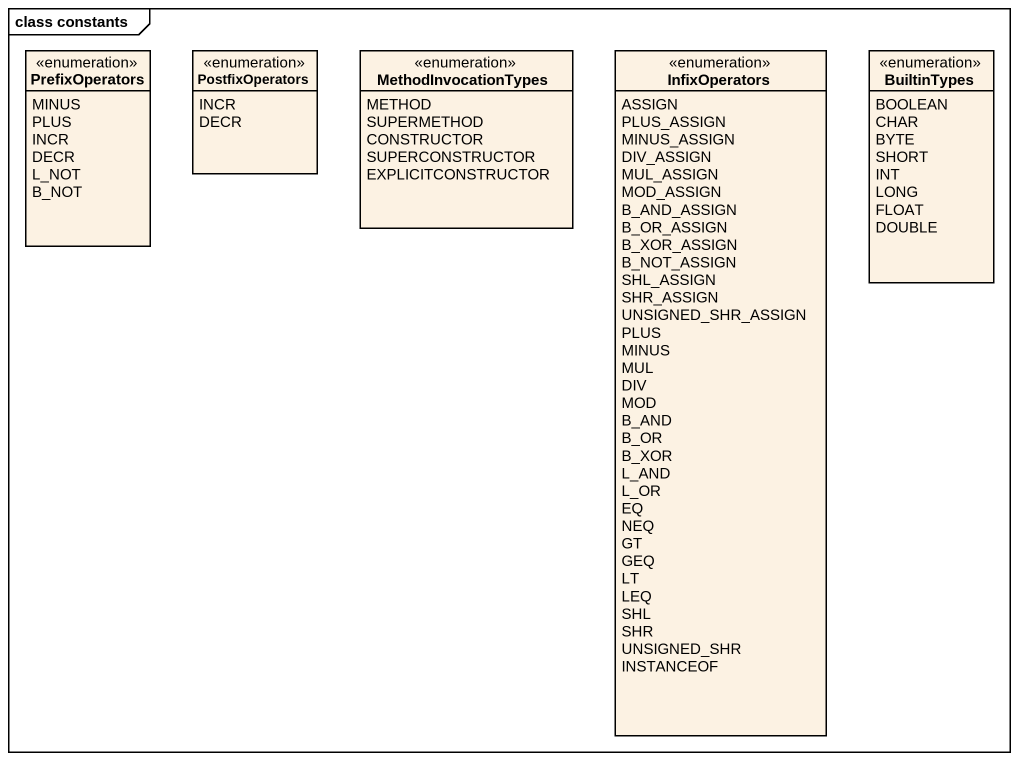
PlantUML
@startuml
mainframe class constants
hide circle
hide empty members
enum PrefixOperators {
  MINUS
  PLUS
  INCR
  DECR
  L_NOT
  B_NOT
}
enum PostfixOperators {
  INCR
  DECR
}
enum MethodInvocationTypes {
  METHOD
  SUPERMETHOD
  CONSTRUCTOR
  SUPERCONSTRUCTOR
  EXPLICITCONSTRUCTOR
}
enum InfixOperators {
  ASSIGN
  PLUS_ASSIGN
  MINUS_ASSIGN
  DIV_ASSIGN
  MUL_ASSIGN
  MOD_ASSIGN
  B_AND_ASSIGN
  B_OR_ASSIGN
  B_XOR_ASSIGN
  B_NOT_ASSIGN
  SHL_ASSIGN
  SHR_ASSIGN
  UNSIGNED_SHR_ASSIGN
  PLUS
  MINUS
  MUL
  DIV
  MOD
  B_AND
  B_OR
  B_XOR
  L_AND
  L_OR
  EQ
  NEQ
  GT
  GEQ
  LT
  LEQ
  SHL
  SHR
  UNSIGNED_SHR
  INSTANCEOF
}
enum BuiltinTypes {
  BOOLEAN
  CHAR
  BYTE
  SHORT
  INT
  LONG
  FLOAT
  DOUBLE
}
@enduml
